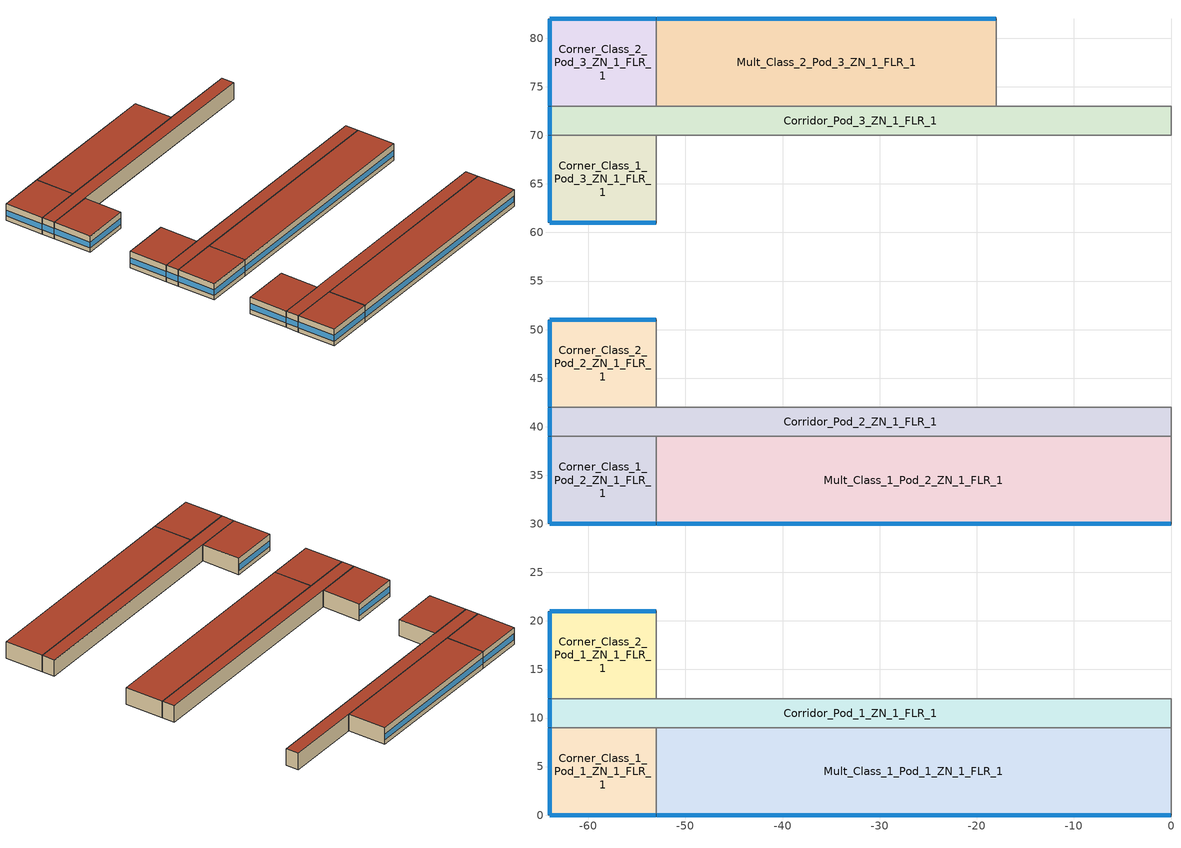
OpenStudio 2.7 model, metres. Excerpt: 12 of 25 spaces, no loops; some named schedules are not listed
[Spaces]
Corridor_Pod_2_ZN_1_FLR_1
 floor ground: 0,42 0,39 -64,39 -64,42 z0
 wall outside: -64,42 -64,39 z0:4
 wall to Corner_Class_2_Pod_2_ZN_1_FLR_1: -53,42 -64,42 z0:4
 wall to Main_Corridor_ZN_1_FLR_1: 0,39 0,42 z0:4
 wall to Mult_Class_1_Pod_2_ZN_1_FLR_1: -53,39 0,39 z0:4
 wall to Corner_Class_1_Pod_2_ZN_1_FLR_1: -64,39 -53,39 z0:4
 wall to Mult_Class_2_Pod_2_ZN_1_FLR_1: 0,42 -53,42 z0:4
 window: -64,41.95 -64,39.05 z1.1:2.55
 roof outside: 0,39 0,42 -64,42 -64,39 z4
Corner_Class_2_Pod_2_ZN_1_FLR_1
 floor ground: -53,51 -53,42 -64,42 -64,51 z0
 wall outside: -53,51 -64,51 -64,42 z0:4
 wall to Mult_Class_2_Pod_2_ZN_1_FLR_1: -53,42 -53,51 z0:4
 window: -53.05,51 -63.95,51 z1.1:2.51; -64,50.95 -64,42.05 z1.1:2.52
 roof outside: -53,42 -53,51 -64,51 -64,42 z4
Corridor_Pod_3_ZN_1_FLR_1
 floor ground: 0,73 0,70 -64,70 -64,73 z0
 wall outside: -64,73 -64,70 z0:4
 wall to Mult_Class_2_Pod_3_ZN_1_FLR_1: -18,73 -53,73 z0:4
 wall to Corner_Class_2_Pod_3_ZN_1_FLR_1: -53,73 -64,73 z0:4
 wall to Computer_Class_ZN_1_FLR_1: 0,73 -18,73 z0:4
 wall to Library_Media_Center_ZN_1_FLR_1: 0,70 0,73 z0:4
 wall to Mult_Class_1_Pod_3_ZN_1_FLR_1: -53,70 0,70 z0:4
 wall to Corner_Class_1_Pod_3_ZN_1_FLR_1: -64,70 -53,70 z0:4
 window: -64,72.95 -64,70.05 z1.1:2.55
 roof outside: 0,70 0,73 -64,73 -64,70 z4
Mult_Class_1_Pod_1_ZN_1_FLR_1
 floor ground: 0,9 0,0 -53,0 -53,9 z0
 wall outside: -53,0 0,0 z0:4
 wall to Lobby_ZN_1_FLR_1: 0,0 0,9 z0:4
 wall to Corridor_Pod_1_ZN_1_FLR_1: 0,9 -53,9 z0:4
 wall to Corner_Class_1_Pod_1_ZN_1_FLR_1: -53,9 -53,0 z0:4
 window: -52.95,0 -0.05,0 z1.1:2.5
 roof outside: 0,0 0,9 -53,9 -53,0 z4
Mult_Class_1_Pod_2_ZN_1_FLR_1
 floor ground: 0,39 0,30 -53,30 -53,39 z0
 wall outside: -53,30 0,30 z0:4
 wall to Corner_Class_1_Pod_2_ZN_1_FLR_1: -53,39 -53,30 z0:4
 wall to Main_Corridor_ZN_1_FLR_1: 0,30 0,39 z0:4
 window: -52.95,30 -0.05,30 z1.1:2.5
 roof outside: 0,30 0,39 -53,39 -53,30 z4
Corner_Class_2_Pod_3_ZN_1_FLR_1
 floor ground: -53,82 -53,73 -64,73 -64,82 z0
 wall outside: -53,82 -64,82 -64,73 z0:4
 wall to Mult_Class_2_Pod_3_ZN_1_FLR_1: -53,73 -53,82 z0:4
 window: -64,81.95 -64,73.05 z1.1:2.52; -53.05,82 -63.95,82 z1.1:2.51
 roof outside: -53,73 -53,82 -64,82 -64,73 z4
Corner_Class_2_Pod_1_ZN_1_FLR_1
 floor ground: -53,21 -53,12 -64,12 -64,21 z0
 wall outside: -53,21 -64,21 -64,12 z0:4
 wall to Mult_Class_2_Pod_1_ZN_1_FLR_1: -53,12 -53,21 z0:4
 wall to Corridor_Pod_1_ZN_1_FLR_1: -64,12 -53,12 z0:4
 window: -53.05,21 -63.95,21 z1.1:2.51; -64,20.95 -64,12.05 z1.1:2.52
 roof outside: -53,12 -53,21 -64,21 -64,12 z4
Corridor_Pod_1_ZN_1_FLR_1
 floor ground: 0,12 0,9 -64,9 -64,12 z0
 wall outside: -64,12 -64,9 z0:4
 wall to Corner_Class_1_Pod_1_ZN_1_FLR_1: -64,9 -53,9 z0:4
 wall to Main_Corridor_ZN_1_FLR_1: 0,9 0,12 z0:4
 wall to Mult_Class_2_Pod_1_ZN_1_FLR_1: 0,12 -53,12 z0:4
 window: -64,11.95 -64,9.05 z1.1:2.55
 roof outside: 0,9 0,12 -64,12 -64,9 z4
Corner_Class_1_Pod_3_ZN_1_FLR_1
 floor ground: -53,70 -53,61 -64,61 -64,70 z0
 wall outside: -64,70 -64,61 -53,61 z0:4
 wall to Mult_Class_1_Pod_3_ZN_1_FLR_1: -53,61 -53,70 z0:4
 window: -64,69.95 -64,61.05 z1.1:2.52; -63.95,61 -53.05,61 z1.1:2.51
 roof outside: -53,61 -53,70 -64,70 -64,61 z4
Mult_Class_2_Pod_3_ZN_1_FLR_1
 floor ground: -18,82 -18,73 -53,73 -53,82 z0
 wall outside: -18,82 -53,82 z0:4
 wall to Computer_Class_ZN_1_FLR_1: -18,73 -18,82 z0:4
 window: -18.05,82 -52.95,82 z1.1:2.5
 roof outside: -18,73 -18,82 -53,82 -53,73 z4
Corner_Class_1_Pod_2_ZN_1_FLR_1
 floor ground: -53,39 -53,30 -64,30 -64,39 z0
 wall outside: -64,39 -64,30 -53,30 z0:4
 window: -64,38.95 -64,30.05 z1.1:2.52; -63.95,30 -53.05,30 z1.1:2.51
 roof outside: -53,30 -53,39 -64,39 -64,30 z4
Corner_Class_1_Pod_1_ZN_1_FLR_1
 floor ground: -53,9 -53,0 -64,0 -64,9 z0
 wall outside: -64,9 -64,0 -53,0 z0:4
 window: -63.95,0 -53.05,0 z1.1:2.51; -64,8.95 -64,0.05 z1.1:2.52
 roof outside: -53,0 -53,9 -64,9 -64,0 z4
[Site]
New York-John F Kennedy Intl AP_NY_USA: Latitude {deg}=40.65; Longitude {deg}=-73.8; Time Zone {hr}=-5; Elevation {m}=5; Terrain=City
[Building]
-PrimarySchool-ASHRAE 169-2013-4A created: 2019-04-24 11:05:09 -0700: North Axis {deg}=0; Default Construction Set=90.1-2013 - PriSchl - ASHRAE 169-2013-4A; Standards Number of Stories=1; Standards Number of Above Ground Stories=1; Standards Building Type=PrimarySchool
[Site:WaterMainsTemperature]
Calculation Method=Correlation; Annual Average Outdoor Air Temperature {C}=12.4667; Maximum Difference In Monthly Average Outdoor Air Temperatures {deltaC}=25.2
[SizingPeriod:DesignDay] Barometric Pressure {Pa}=101241; Sky Clearness=0; Rain Indicator=0; Snow Indicator=0; Day of Month=21; Daylight Saving Time Indicator=0; Humidity Indicating Type=Wetbulb; Dry-Bulb Temperature Range Modifier Type=DefaultMultipliers
Name | Maximum Dry-Bulb Temperature {C} | Daily Dry-Bulb Temperature Range {deltaC} | Humidity Indicating Conditions at Maximum Dry-Bulb | Wind Speed {m/s} | Wind Direction {deg} | Month | Day Type | Solar Model Indicator | ASHRAE Taub | ASHRAE Taud
New.York-John.F.Kennedy.Intl.AP_NY_USA Ann Htg 99.6% Condns DB | -10.7 | 0 | -10.7 | 7.5 | 320 | 1 | WinterDesignDay | ASHRAEClearSky
New.York-John.F.Kennedy.Intl.AP_NY_USA Ann Clg .4% Condns DB=>MWB | 32.1 | 7.4 | 23.1 | 5.6 | 230 | 7 | SummerDesignDay | ASHRAETau | 0.541 | 1.8
[Site:GroundTemperature:BuildingSurface]
20.72, 20.67, 20.67, 20.7, 20.74, 23, 23.35, 23.44, 23.48, 21.21, 20.91, 20.8
[ClimateZones]
Climate Zone Institution Name 1=ASHRAE; Climate Zone Document Name 1=ANSI/ASHRAE Standard 169; Climate Zone Document Year 1=2006; Climate Zone Value 1=4A
[Material:NoMass] Thermal Absorptance=0.9; Solar Absorptance=0.7
Name | Roughness | Thermal Resistance {m2-K/W} | Visible Absorptance
CP02 CARPET PAD | VeryRough | 0.21648 | 0.8
Typical Insulation R-14.97 | Smooth | 2.63723 | 0.7
Typical Carpet Pad | Smooth | 0.21648 | 0.8
Typical Insulation R-13.45 | Smooth | 2.368 | 0.7
Typical Insulation R-30.13 | Smooth | 5.30668 | 0.7
Typical Insulation R-1.15 | Smooth | 0.202509 | 0.7
Typical Insulation R-1.15 1 | Smooth | 0.202527 | 0.7
[Material]
Name | Roughness | Thickness {m} | Conductivity {W/m-K} | Density {kg/m3} | Specific Heat {J/kg-K} | Thermal Absorptance | Solar Absorptance | Visible Absorptance
100mm Normalweight concrete floor | MediumSmooth | 0.1016 | 2.31 | 2322 | 832
G01 13mm gypsum board | Smooth | 0.0127 | 0.16 | 800 | 1090 | 0.9 | 0.7 | 0.5
4 in. Normalweight Concrete Floor | MediumRough | 0.1016 | 2.31 | 2322 | 832 | 0.9 | 0.7 | 0.7
25mm Stucco | Smooth | 0.0254 | 0.72 | 1856 | 840 | 0.9 | 0.7 | 0.7
5/8 in. Gypsum Board | MediumSmooth | 0.0159 | 0.16 | 800 | 1090 | 0.9 | 0.7 | 0.7
Roof Membrane | VeryRough | 0.0095 | 0.16 | 1121.29 | 1460 | 0.9 | 0.7 | 0.7
Metal Roof Surface; F08 Metal surface | Smooth | 0.0008 | 45.28 | 7824 | 500 | 0.9 | 0.7 | 0.7
8 in. Normalweight Concrete Floor | MediumRough | 0.2032 | 2.31 | 2322 | 832 | 0.9 | 0.7 | 0.7
8 in. Concrete Block Basement Wall | MediumRough | 0.2032 | 1.326 | 1842 | 912 | 0.9 | 0.7 | 0.7
G05 25mm wood | MediumSmooth | 0.0254 | 0.15 | 608 | 1630 | 0.9 | 0.5 | 0.5
[DefaultConstructionSet]
90.1-2013 - PriSchl - ASHRAE 169-2013-4A: Default Exterior Surface Constructions=Default Surface Constructions 1; Default Interior Surface Constructions=Default Surface Constructions 2; Default Ground Contact Surface Constructions=Default Surface Constructions 3; Default Exterior SubSurface Constructions=Default Sub Surface Constructions 1; Default Interior SubSurface Constructions=Default Sub Surface Constructions 2; Interior Partition Construction=Typical Interior Partition
[DefaultSurfaceConstructions]
Name | Floor Construction | Wall Construction | Roof Ceiling Construction
Default Surface Constructions 1 | Typical Insulated Exterior Mass Floor R-17.54 | Typical Insulated Steel Framed Exterior Wall R-15.63 | Typical IEAD Roof R-31.25
Default Surface Constructions 2 | Typical Interior Floor | Typical Interior Wall | Typical Interior Ceiling
Default Surface Constructions 3 | Typical Insulated Carpeted 8in Slab Floor | Typical Insulated Basement Mass Wall
[Construction]
Typical Insulated Exterior Mass Floor R-17.54: Typical Insulation R-14.97, 4 in. Normalweight Concrete Floor, Typical Carpet Pad
Typical Insulated Steel Framed Exterior Wall R-15.63: 25mm Stucco, 5/8 in. Gypsum Board, Typical Insulation R-13.45, 5/8 in. Gypsum Board
Typical IEAD Roof R-31.25: Roof Membrane, Typical Insulation R-30.13, Metal Roof Surface
Typical Interior Floor: 100mm Normalweight concrete floor, CP02 CARPET PAD
Typical Interior Wall: G01 13mm gypsum board, G01 13mm gypsum board
Typical Interior Ceiling: CP02 CARPET PAD, 100mm Normalweight concrete floor
Typical Insulated Carpeted 8in Slab Floor: 8 in. Normalweight Concrete Floor, Typical Carpet Pad
Typical Insulated Basement Mass Wall: 8 in. Concrete Block Basement Wall
U 0.48 SHGC 0.40 Dbl Ref-D Clr 6mm/13mm: REF D CLEAR 6MM, AIR 13MM, CLEAR 6MM
Typical Insulated Metal Door R-2.0: F08 Metal surface, Typical Insulation R-1.15
U 0.44 SHGC 0.26 Dbl Ref-B-H Clr 6mm/13mm Air: REF B CLEAR HI 6MM, AIR 13MM, CLEAR 6MM
Typical Overhead Door R-2.0: Typical Insulation R-1.15 1
Window_U_0.50_SHGC_0.40_Skylight_Frame_Width_0.430_in: Glass_2052_LayerAvg, Gap_1_W_0_0038, Glass_2027F_LayerAvg
Typical Interior Window: Clear 3mm
Typical Interior Door; Typical Interior Partition: G05 25mm wood
[DefaultSubSurfaceConstructions]
Name | Fixed Window Construction | Operable Window Construction | Door Construction | Glass Door Construction | Overhead Door Construction | Skylight Construction | Tubular Daylight Dome Construction | Tubular Daylight Diffuser Construction
Default Sub Surface Constructions 1 | U 0.48 SHGC 0.40 Dbl Ref-D Clr 6mm/13mm | U 0.48 SHGC 0.40 Dbl Ref-D Clr 6mm/13mm | Typical Insulated Metal Door R-2.0 | U 0.44 SHGC 0.26 Dbl Ref-B-H Clr 6mm/13mm Air | Typical Overhead Door R-2.0 | Window_U_0.50_SHGC_0.40_Skylight_Frame_Width_0.430_in | Typical Interior Window | Typical Interior Window
Default Sub Surface Constructions 2 | Typical Interior Window | Typical Interior Window | Typical Interior Door
[WindowMaterial:Glazing] Optical Data Type=SpectralAverage; Infrared Transmittance at Normal Incidence=0; Dirt Correction Factor for Solar and Visible Transmittance=1; Solar Diffusing=No
Name | Thickness {m} | Solar Transmittance at Normal Incidence | Front Side Solar Reflectance at Normal Incidence | Back Side Solar Reflectance at Normal Incidence | Visible Transmittance at Normal Incidence | Front Side Visible Reflectance at Normal Incidence | Back Side Visible Reflectance at Normal Incidence | Front Side Infrared Hemispherical Emissivity | Back Side Infrared Hemispherical Emissivity | Conductivity {W/m-K}
REF D CLEAR 6MM | 0.006 | 0.429 | 0.308 | 0.379 | 0.334 | 0.453 | 0.505 | 0.84 | 0.82 | 0.9
CLEAR 6MM | 0.006 | 0.775 | 0.071 | 0.071 | 0.881 | 0.08 | 0.08 | 0.84 | 0.84 | 0.9
REF B CLEAR HI 6MM | 0.006 | 0.24 | 0.16 | 0.32 | 0.3 | 0.16 | 0.29 | 0.84 | 0.6 | 0.9
Glass_2052_LayerAvg | 0.00837 | 0.507767 | 0.054228 | 0.0544931 | 0.586833 | 0.05805 | 0.058397 | 0.84 | 0.84 | 1
Glass_2027F_LayerAvg | 0.004 | 0.369744 | 0.470069 | 0.340935 | 0.765222 | 0.0546 | 0.073741 | 0.03675 | 0.84 | 1
Clear 3mm | 0.003 | 0.837 | 0.075 | 0.075 | 0.898 | 0.081 | 0.081 | 0.84 | 0.84 | 0.9
[WindowMaterial:Gas] Gas Type=Air
Name | Thickness {m}
AIR 13MM | 0.0127
Gap_1_W_0_0038 | 0.0038
[Space] Building Story=Building Story 1; Part of Total Floor Area=Yes
Name | Space Type | Thermal Zone
Corner_Class_2_Pod_3_ZN_1_FLR_1 | PrimarySchool Classroom | Corner_Class_2_Pod_3_ZN_1_FLR_1 ZN
Corridor_Pod_2_ZN_1_FLR_1 | PrimarySchool Corridor | Corridor_Pod_2_ZN_1_FLR_1 ZN
Corridor_Pod_1_ZN_1_FLR_1 | PrimarySchool Corridor | Corridor_Pod_1_ZN_1_FLR_1 ZN
Mult_Class_1_Pod_2_ZN_1_FLR_1 | PrimarySchool Classroom | Mult_Class_1_Pod_2_ZN_1_FLR_1 ZN
Corner_Class_2_Pod_2_ZN_1_FLR_1 | PrimarySchool Classroom | Corner_Class_2_Pod_2_ZN_1_FLR_1 ZN
Mult_Class_1_Pod_1_ZN_1_FLR_1 | PrimarySchool Classroom | Mult_Class_1_Pod_1_ZN_1_FLR_1 ZN
Corner_Class_1_Pod_1_ZN_1_FLR_1 | PrimarySchool Classroom | Corner_Class_1_Pod_1_ZN_1_FLR_1 ZN
Corridor_Pod_3_ZN_1_FLR_1 | PrimarySchool Corridor | Corridor_Pod_3_ZN_1_FLR_1 ZN
Corner_Class_2_Pod_1_ZN_1_FLR_1 | PrimarySchool Classroom | Corner_Class_2_Pod_1_ZN_1_FLR_1 ZN
Corner_Class_1_Pod_3_ZN_1_FLR_1 | PrimarySchool Classroom | Corner_Class_1_Pod_3_ZN_1_FLR_1 ZN
Corner_Class_1_Pod_2_ZN_1_FLR_1 | PrimarySchool Classroom | Corner_Class_1_Pod_2_ZN_1_FLR_1 ZN
Mult_Class_2_Pod_3_ZN_1_FLR_1 | PrimarySchool Classroom | Mult_Class_2_Pod_3_ZN_1_FLR_1 ZN
[BuildingStory]
Building Story 1: Nominal Z Coordinate {m}=0
[SpaceType] Standards Building Type=PrimarySchool
Name | Default Schedule Set | Design Specification Outdoor Air Object | Standards Space Type
PrimarySchool Corridor | PrimarySchool Corridor Schedule Set | PrimarySchool Corridor Ventilation | Corridor
PrimarySchool Classroom | PrimarySchool Classroom Schedule Set | PrimarySchool Classroom Ventilation | Classroom
[SpaceInfiltration:DesignFlowRate] Schedule=SchoolPrimary INFIL_SCH_PNNL; Design Flow Rate Calculation Method=Flow/ExteriorArea; Constant Term Coefficient=0; Temperature Term Coefficient=0; Velocity Term Coefficient=0.224; Velocity Squared Term Coefficient=0
Name | Space or SpaceType | Flow per Exterior Surface Area {m3/s-m2}
Corner_Class_1_Pod_1_ZN_1_FLR_1 Infiltration | Corner_Class_1_Pod_1_ZN_1_FLR_1 | 0.000254558
Corner_Class_1_Pod_2_ZN_1_FLR_1 Infiltration | Corner_Class_1_Pod_2_ZN_1_FLR_1 | 0.000254558
Corner_Class_1_Pod_3_ZN_1_FLR_1 Infiltration | Corner_Class_1_Pod_3_ZN_1_FLR_1 | 0.000254558
Corner_Class_2_Pod_1_ZN_1_FLR_1 Infiltration | Corner_Class_2_Pod_1_ZN_1_FLR_1 | 0.000254558
Corner_Class_2_Pod_2_ZN_1_FLR_1 Infiltration | Corner_Class_2_Pod_2_ZN_1_FLR_1 | 0.000254558
Corner_Class_2_Pod_3_ZN_1_FLR_1 Infiltration | Corner_Class_2_Pod_3_ZN_1_FLR_1 | 0.000254558
Corridor_Pod_1_ZN_1_FLR_1 Infiltration | Corridor_Pod_1_ZN_1_FLR_1 | 3.35043e-05
Corridor_Pod_2_ZN_1_FLR_1 Infiltration | Corridor_Pod_2_ZN_1_FLR_1 | 3.35043e-05
Corridor_Pod_3_ZN_1_FLR_1 Infiltration | Corridor_Pod_3_ZN_1_FLR_1 | 3.35043e-05
Mult_Class_1_Pod_1_ZN_1_FLR_1 Infiltration | Mult_Class_1_Pod_1_ZN_1_FLR_1 | 0.000175253
Mult_Class_1_Pod_2_ZN_1_FLR_1 Infiltration | Mult_Class_1_Pod_2_ZN_1_FLR_1 | 0.000175253
Mult_Class_2_Pod_3_ZN_1_FLR_1 Infiltration | Mult_Class_2_Pod_3_ZN_1_FLR_1 | 0.000175253
[ThermalZone] Use Ideal Air Loads=No
Name | Primary Daylighting Control | Fraction of Zone Controlled by Primary Daylighting Control | Secondary Daylighting Control | Fraction of Zone Controlled by Secondary Daylighting Control | Thermostat
Corner_Class_1_Pod_1_ZN_1_FLR_1 ZN | Corner_Class_1_Pod_1_ZN_1_FLR_1 Daylt Sensor 1 | 0.444 | Corner_Class_1_Pod_1_ZN_1_FLR_1 Daylt Sensor 2 | 0.316 | PrimarySchool Classroom Thermostat 1
Corner_Class_1_Pod_2_ZN_1_FLR_1 ZN | Corner_Class_1_Pod_2_ZN_1_FLR_1 Daylt Sensor 1 | 0.444 | Corner_Class_1_Pod_2_ZN_1_FLR_1 Daylt Sensor 2 | 0.316 | PrimarySchool Classroom Thermostat 2
Corner_Class_1_Pod_3_ZN_1_FLR_1 ZN | Corner_Class_1_Pod_3_ZN_1_FLR_1 Daylt Sensor 1 | 0.444 | Corner_Class_1_Pod_3_ZN_1_FLR_1 Daylt Sensor 2 | 0.316 | PrimarySchool Classroom Thermostat 3
Corner_Class_2_Pod_1_ZN_1_FLR_1 ZN | Corner_Class_2_Pod_1_ZN_1_FLR_1 Daylt Sensor 1 | 0.444 | Corner_Class_2_Pod_1_ZN_1_FLR_1 Daylt Sensor 2 | 0.316 | PrimarySchool Classroom Thermostat 4
Corner_Class_2_Pod_2_ZN_1_FLR_1 ZN | Corner_Class_2_Pod_2_ZN_1_FLR_1 Daylt Sensor 1 | 0.444 | Corner_Class_2_Pod_2_ZN_1_FLR_1 Daylt Sensor 2 | 0.316 | PrimarySchool Classroom Thermostat 5
Corner_Class_2_Pod_3_ZN_1_FLR_1 ZN | Corner_Class_2_Pod_3_ZN_1_FLR_1 Daylt Sensor 1 | 0.444 | Corner_Class_2_Pod_3_ZN_1_FLR_1 Daylt Sensor 2 | 0.316 | PrimarySchool Classroom Thermostat 6
Corridor_Pod_1_ZN_1_FLR_1 ZN |  |  |  |  | PrimarySchool Corridor Thermostat 1
Corridor_Pod_2_ZN_1_FLR_1 ZN |  |  |  |  | PrimarySchool Corridor Thermostat 2
Corridor_Pod_3_ZN_1_FLR_1 ZN |  |  |  |  | PrimarySchool Corridor Thermostat 3
Mult_Class_1_Pod_1_ZN_1_FLR_1 ZN | Mult_Class_1_Pod_1_ZN_1_FLR_1 Daylt Sensor 1 | 0.278 | Mult_Class_1_Pod_1_ZN_1_FLR_1 Daylt Sensor 2 | 0.278 | PrimarySchool Classroom Thermostat 7
Mult_Class_1_Pod_2_ZN_1_FLR_1 ZN | Mult_Class_1_Pod_2_ZN_1_FLR_1 Daylt Sensor 1 | 0.278 | Mult_Class_1_Pod_2_ZN_1_FLR_1 Daylt Sensor 2 | 0.278 | PrimarySchool Classroom Thermostat 8
Mult_Class_2_Pod_3_ZN_1_FLR_1 ZN | Mult_Class_2_Pod_3_ZN_1_FLR_1 Daylt Sensor 1 | 0.278 | Mult_Class_2_Pod_3_ZN_1_FLR_1 Daylt Sensor 2 | 0.278 | PrimarySchool Classroom Thermostat 12
[InternalMass] Internal Mass Definition=Internal Mass Definition 1; Multiplier=1
Name | Space or SpaceType
Corner_Class_2_Pod_3_ZN_1_FLR_1 Mass | Corner_Class_2_Pod_3_ZN_1_FLR_1
Corner_Class_1_Pod_2_ZN_1_FLR_1 Mass | Corner_Class_1_Pod_2_ZN_1_FLR_1
Corridor_Pod_2_ZN_1_FLR_1 Mass | Corridor_Pod_2_ZN_1_FLR_1
Mult_Class_1_Pod_1_ZN_1_FLR_1 Mass | Mult_Class_1_Pod_1_ZN_1_FLR_1
Corridor_Pod_1_ZN_1_FLR_1 Mass | Corridor_Pod_1_ZN_1_FLR_1
Mult_Class_1_Pod_2_ZN_1_FLR_1 Mass | Mult_Class_1_Pod_2_ZN_1_FLR_1
Corner_Class_2_Pod_2_ZN_1_FLR_1 Mass | Corner_Class_2_Pod_2_ZN_1_FLR_1
Corner_Class_1_Pod_1_ZN_1_FLR_1 Mass | Corner_Class_1_Pod_1_ZN_1_FLR_1
Corridor_Pod_3_ZN_1_FLR_1 Mass | Corridor_Pod_3_ZN_1_FLR_1
Corner_Class_2_Pod_1_ZN_1_FLR_1 Mass | Corner_Class_2_Pod_1_ZN_1_FLR_1
Corner_Class_1_Pod_3_ZN_1_FLR_1 Mass | Corner_Class_1_Pod_3_ZN_1_FLR_1
Mult_Class_2_Pod_3_ZN_1_FLR_1 Mass | Mult_Class_2_Pod_3_ZN_1_FLR_1
[Exterior:Lights] Control Option=AstronomicalClock
Name | Exterior Lights Definition | Schedule
Occ Sensing Exterior Lights Def | Occ Sensing Exterior Lights Def | SchoolPrimary Exterior_lighting_schedule_b
NonDimming Exterior Lights Def | NonDimming Exterior Lights Def | SchoolPrimary Exterior_lighting_schedule_a
[Daylighting:Control] Position Z-Coordinate {m}=0.762; Illuminance Setpoint {lux}=500; Lighting Control Type=Stepped; Minimum Input Power Fraction for Continuous Dimming Control=0.3; Minimum Light Output Fraction for Continuous Dimming Control=0.2; Number of Stepped Control Steps=3; Probability Lighting will be Reset When Needed in Manual Stepped Control=1; Maximum Allowable Discomfort Glare Index=22
Name | Space | Position X-Coordinate {m} | Position Y-Coordinate {m}
Corner_Class_1_Pod_1_ZN_1_FLR_1 Daylt Sensor 1 | Corner_Class_1_Pod_1_ZN_1_FLR_1 | 5.5 | 1.658448
Corner_Class_1_Pod_1_ZN_1_FLR_1 Daylt Sensor 2 | Corner_Class_1_Pod_1_ZN_1_FLR_1 | 5.5 | 3.342024
Corner_Class_1_Pod_2_ZN_1_FLR_1 Daylt Sensor 1 | Corner_Class_1_Pod_2_ZN_1_FLR_1 | 5.5 | 1.658448
Corner_Class_1_Pod_2_ZN_1_FLR_1 Daylt Sensor 2 | Corner_Class_1_Pod_2_ZN_1_FLR_1 | 5.5 | 3.342024
Corner_Class_1_Pod_3_ZN_1_FLR_1 Daylt Sensor 1 | Corner_Class_1_Pod_3_ZN_1_FLR_1 | 5.5 | 1.658448
Corner_Class_1_Pod_3_ZN_1_FLR_1 Daylt Sensor 2 | Corner_Class_1_Pod_3_ZN_1_FLR_1 | 5.5 | 3.342024
Corner_Class_2_Pod_1_ZN_1_FLR_1 Daylt Sensor 1 | Corner_Class_2_Pod_1_ZN_1_FLR_1 | 1.660362 | 4.5
Corner_Class_2_Pod_1_ZN_1_FLR_1 Daylt Sensor 2 | Corner_Class_2_Pod_1_ZN_1_FLR_1 | 3.345881 | 4.5
Corner_Class_2_Pod_2_ZN_1_FLR_1 Daylt Sensor 1 | Corner_Class_2_Pod_2_ZN_1_FLR_1 | 1.660362 | 4.5
Corner_Class_2_Pod_2_ZN_1_FLR_1 Daylt Sensor 2 | Corner_Class_2_Pod_2_ZN_1_FLR_1 | 3.345881 | 4.5
Corner_Class_2_Pod_3_ZN_1_FLR_1 Daylt Sensor 1 | Corner_Class_2_Pod_3_ZN_1_FLR_1 | 1.660362 | 4.5
Corner_Class_2_Pod_3_ZN_1_FLR_1 Daylt Sensor 2 | Corner_Class_2_Pod_3_ZN_1_FLR_1 | 3.345881 | 4.5
Mult_Class_1_Pod_1_ZN_1_FLR_1 Daylt Sensor 1 | Mult_Class_1_Pod_1_ZN_1_FLR_1 | 26.5 | 1.651716
Mult_Class_1_Pod_1_ZN_1_FLR_1 Daylt Sensor 2 | Mult_Class_1_Pod_1_ZN_1_FLR_1 | 26.5 | 3.328458
Mult_Class_1_Pod_2_ZN_1_FLR_1 Daylt Sensor 1 | Mult_Class_1_Pod_2_ZN_1_FLR_1 | 26.5 | 1.651716
Mult_Class_1_Pod_2_ZN_1_FLR_1 Daylt Sensor 2 | Mult_Class_1_Pod_2_ZN_1_FLR_1 | 26.5 | 3.328458
Mult_Class_2_Pod_3_ZN_1_FLR_1 Daylt Sensor 1 | Mult_Class_2_Pod_3_ZN_1_FLR_1 | 17.5 | 7.34736
Mult_Class_2_Pod_3_ZN_1_FLR_1 Daylt Sensor 2 | Mult_Class_2_Pod_3_ZN_1_FLR_1 | 17.5 | 5.66968
